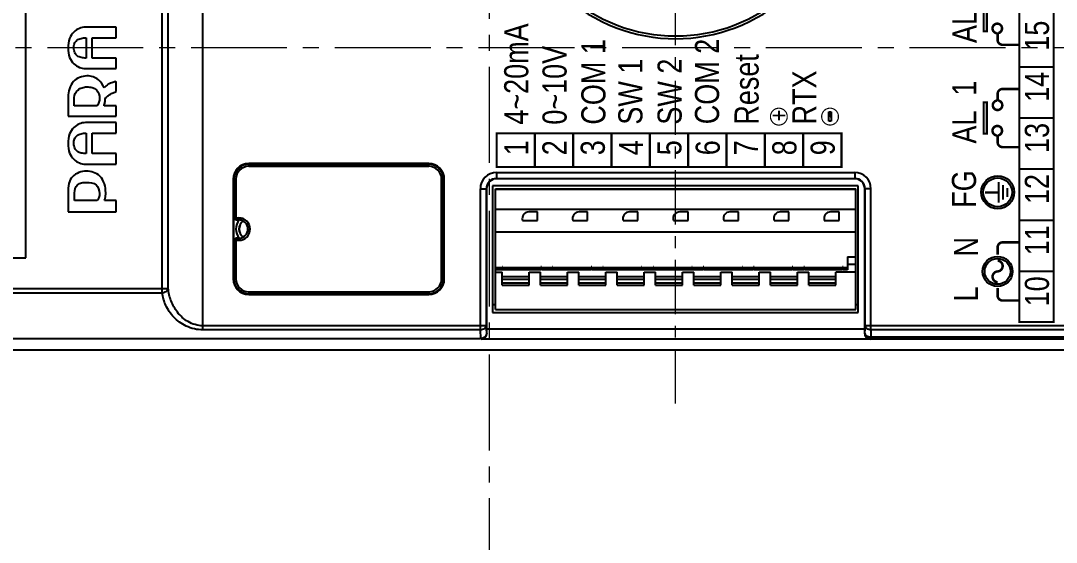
# Model space of a CAD drawing. Header units: millimetres. Extents: x 509 to 2449, y -194 to 649.
# Drawn here: x 2098.5 to 2201.5, y 96.1 to 147.9 of the extents above; entities that cross this region are included whole.
import ezdxf

# ---------------------------------------------------------------- set-up
doc = ezdxf.new("R2010")
doc.units = ezdxf.units.MM
doc.linetypes.add('CENTER', pattern=[17.8, 10.75, -2.35, 2.35, -2.35])
doc.linetypes.add('CENTER2', pattern=[28.575, 19.05, -3.175, 3.175, -3.175])
doc.layers.get('0').update_dxf_attribs({"linetype": 'CONTINUOUS'})
for name, color, linetype in [('1', 7, 'CENTER'), ('30', 7, 'CONTINUOUS'), ('CAP_DATA-AC_DXF_CONTINUOUS_LINE', 7, 'CONTINUOUS'), ('CASE_BODY_55DXF_CONTINUOUS_LINE', 7, 'CONTINUOUS'), ('COVER_TOP_55DXF_CONTINUOUS_LINE', 7, 'CONTINUOUS'), ('Dim', 1, 'CONTINUOUS'), ('PCB_FND5570_DXF_CONTINUOUS_LINE', 7, 'CONTINUOUS'), ('TERMINAL_DG2DXF_CONTINUOUS_LINE', 7, 'CONTINUOUS'), ('WINDOW_FILM-DXF_CONTINUOUS_LINE', 7, 'CONTINUOUS')]:
    doc.layers.add(name, color=color, linetype=linetype)
doc.layers.add('3', color=112, linetype='CENTER', lineweight=15)
doc.styles.get("Standard").update_dxf_attribs({"font": 'gulim.ttc', "width": 0.8})

msp = doc.modelspace()

# ---------------------------------------------------------------- hatches: boundary and pattern name
at = {"layer": 'Dim'}
h = msp.add_hatch(color=0, dxfattribs=at)
h.dxf.hatch_style = 1
h.paths.add_polyline_path([(2195.67, 132.52, 1), (2195.67, 129.24, 1), (2195.67, 132.52, 1)], is_closed=False)
h.paths.add_polyline_path([(2195.67, 132.31, 1), (2195.67, 129.44, 1), (2195.67, 132.31, 1)], is_closed=False, flags=16)
h = msp.add_hatch(color=0, dxfattribs=at)
h.dxf.hatch_style = 1
h.paths.add_polyline_path([(2195.66, 124.51, 1), (2195.66, 121.53, 1), (2195.66, 124.51, 1)], is_closed=False)
h.paths.add_polyline_path([(2195.66, 124.31, 1), (2195.66, 121.74, 1), (2195.66, 124.31, 1)], is_closed=False, flags=16)

# ---------------------------------------------------------------- linework, layer by layer
at = {"color": 0}
msp.add_line((2147.77, 136.73), (2146, 136.73), dxfattribs=at)
at = {"color": 0, "const_width": 0.2, "elevation": -22.2}
msp.add_lwpolyline([(2197.81, 117.99), (2197.81, 153.56), (2201.23, 153.56), (2201.23, 117.99)], close=True, dxfattribs=at)
at = {"color": 0}
for points, const_width, elevation in [([(2201.23, 143.34), (2197.81, 143.34)], 0.2, -22.2), ([(2201.23, 138.26), (2197.81, 138.26)], 0.2, -22.2), ([(2157.27, 133.43), (2157.27, 136.73)], 0.23, 22.2), ([(2161.08, 133.43), (2161.08, 136.73)], 0.23, 22.2), ([(2164.89, 133.43), (2164.89, 136.73)], 0.23, 22.2), ([(2168.7, 133.43), (2168.7, 136.73)], 0.23, 22.2), ([(2172.51, 133.43), (2172.51, 136.73)], 0.23, 22.2), ([(2176.32, 133.43), (2176.32, 136.73)], 0.23, 22.2), ([(2201.23, 133.18), (2197.81, 133.18)], 0.2, -22.2), ([(2201.23, 128.1), (2197.81, 128.1)], 0.2, -22.2), ([(2201.23, 123.02), (2197.81, 123.02)], 0.2, -22.2)]:
    msp.add_lwpolyline(points, dxfattribs=dict(at, const_width=const_width, elevation=elevation))
at = {"color": 0, "const_width": 0.2}
msp.add_lwpolyline([(2145.86, 133.4), (2145.86, 136.73), (2180.14, 136.73), (2180.14, 133.4)], close=True, dxfattribs=at)
at = {"color": 0, "const_width": 0.23}
for points in [[(2149.65, 133.43), (2149.65, 136.73)], [(2153.46, 133.43), (2153.46, 136.73)]]:
    msp.add_lwpolyline(points, dxfattribs=at)
at = {"layer": '1', "color": 0, "const_width": 0.11}
for points in [[(2174.74, 138.4), (2174.74, 138.41), (2174.74, 138.43), (2174.74, 138.44), (2174.74, 138.46), (2174.74, 138.47), (2174.74, 138.49), (2174.74, 138.5), (2174.74, 138.52), (2174.73, 138.53), (2174.73, 138.55), (2174.73, 138.56), (2174.73, 138.58), (2174.72, 138.59), (2174.72, 138.61), (2174.71, 138.62), (2174.71, 138.63), (2174.71, 138.65), (2174.7, 138.66), (2174.7, 138.68), (2174.69, 138.69), (2174.69, 138.71), (2174.68, 138.72), (2174.67, 138.73), (2174.67, 138.75), (2174.66, 138.76), (2174.65, 138.78), (2174.65, 138.79), (2174.64, 138.8), (2174.63, 138.82), (2174.63, 138.83), (2174.62, 138.84), (2174.61, 138.85), (2174.6, 138.87), (2174.59, 138.88), (2174.58, 138.89), (2174.58, 138.9), (2174.57, 138.92), (2174.56, 138.93), (2174.55, 138.94), (2174.54, 138.95), (2174.53, 138.96), (2174.52, 138.97), (2174.51, 138.98), (2174.5, 138.99), (2174.49, 139), (2174.47, 139.01), (2174.46, 139.02), (2174.45, 139.03), (2174.44, 139.04), (2174.43, 139.05), (2174.42, 139.06), (2174.4, 139.07), (2174.39, 139.08), (2174.38, 139.09), (2174.37, 139.1), (2174.35, 139.11), (2174.34, 139.11), (2174.33, 139.12), (2174.32, 139.13), (2174.3, 139.14), (2174.29, 139.14), (2174.28, 139.15), (2174.26, 139.16), (2174.25, 139.16), (2174.23, 139.17), (2174.22, 139.17), (2174.21, 139.18), (2174.19, 139.18), (2174.18, 139.19), (2174.16, 139.19), (2174.15, 139.2), (2174.13, 139.2), (2174.12, 139.21), (2174.11, 139.21), (2174.09, 139.21), (2174.08, 139.22), (2174.06, 139.22), (2174.05, 139.22), (2174.03, 139.22), (2174.02, 139.23), (2174, 139.23), (2173.99, 139.23), (2173.97, 139.23), (2173.96, 139.23), (2173.94, 139.23), (2173.93, 139.23), (2173.91, 139.23), (2173.9, 139.23), (2173.88, 139.23), (2173.87, 139.23), (2173.85, 139.23), (2173.84, 139.23), (2173.82, 139.23), (2173.81, 139.23), (2173.79, 139.22), (2173.78, 139.22), (2173.76, 139.22), (2173.75, 139.22), (2173.73, 139.21), (2173.72, 139.21), (2173.7, 139.21), (2173.69, 139.2), (2173.67, 139.2), (2173.66, 139.19), (2173.64, 139.19), (2173.63, 139.18), (2173.62, 139.18), (2173.6, 139.17), (2173.59, 139.17), (2173.57, 139.16), (2173.56, 139.16), (2173.55, 139.15), (2173.53, 139.14), (2173.52, 139.14), (2173.51, 139.13), (2173.49, 139.12), (2173.48, 139.11), (2173.47, 139.11), (2173.46, 139.1), (2173.44, 139.09), (2173.43, 139.08), (2173.42, 139.07), (2173.41, 139.06), (2173.39, 139.05), (2173.38, 139.04), (2173.37, 139.03), (2173.36, 139.02), (2173.35, 139.01), (2173.34, 139), (2173.33, 138.99), (2173.32, 138.98), (2173.31, 138.97), (2173.29, 138.96), (2173.28, 138.95), (2173.28, 138.94), (2173.27, 138.93), (2173.26, 138.91), (2173.25, 138.9), (2173.24, 138.89), (2173.23, 138.88), (2173.22, 138.87), (2173.21, 138.85), (2173.2, 138.84), (2173.2, 138.83), (2173.19, 138.81), (2173.18, 138.8), (2173.17, 138.79), (2173.17, 138.77), (2173.16, 138.76), (2173.15, 138.75), (2173.15, 138.73), (2173.14, 138.72), (2173.14, 138.71), (2173.13, 138.69), (2173.13, 138.68), (2173.12, 138.66), (2173.12, 138.65), (2173.11, 138.63), (2173.11, 138.62), (2173.1, 138.61), (2173.1, 138.59), (2173.1, 138.58), (2173.09, 138.56), (2173.09, 138.55), (2173.09, 138.53), (2173.09, 138.52), (2173.08, 138.5), (2173.08, 138.49), (2173.08, 138.47), (2173.08, 138.46), (2173.08, 138.44), (2173.08, 138.43), (2173.08, 138.41), (2173.08, 138.4)], [(2178.17, 138.4), (2178.17, 138.41), (2178.17, 138.43), (2178.17, 138.44), (2178.17, 138.46), (2178.17, 138.47), (2178.17, 138.49), (2178.17, 138.5), (2178.18, 138.52), (2178.18, 138.53), (2178.18, 138.55), (2178.18, 138.56), (2178.19, 138.58), (2178.19, 138.59), (2178.19, 138.61), (2178.2, 138.62), (2178.2, 138.64), (2178.21, 138.65), (2178.21, 138.67), (2178.22, 138.68), (2178.22, 138.69), (2178.23, 138.71), (2178.23, 138.72), (2178.24, 138.74), (2178.24, 138.75), (2178.25, 138.76), (2178.26, 138.78), (2178.26, 138.79), (2178.27, 138.8), (2178.28, 138.82), (2178.29, 138.83), (2178.29, 138.84), (2178.3, 138.86), (2178.31, 138.87), (2178.32, 138.88), (2178.33, 138.89), (2178.34, 138.91), (2178.35, 138.92), (2178.36, 138.93), (2178.37, 138.94), (2178.38, 138.95), (2178.39, 138.96), (2178.4, 138.97), (2178.41, 138.99), (2178.42, 139), (2178.43, 139.01), (2178.44, 139.02), (2178.45, 139.03), (2178.46, 139.04), (2178.47, 139.05), (2178.48, 139.06), (2178.5, 139.06), (2178.51, 139.07), (2178.52, 139.08), (2178.53, 139.09), (2178.55, 139.1), (2178.56, 139.11), (2178.57, 139.12), (2178.58, 139.12), (2178.6, 139.13), (2178.61, 139.14), (2178.62, 139.15), (2178.64, 139.15), (2178.65, 139.16), (2178.66, 139.16), (2178.68, 139.17), (2178.69, 139.18), (2178.71, 139.18), (2178.72, 139.19), (2178.73, 139.19), (2178.75, 139.2), (2178.76, 139.2), (2178.78, 139.21), (2178.79, 139.21), (2178.81, 139.21), (2178.82, 139.22), (2178.84, 139.22), (2178.85, 139.22), (2178.87, 139.22), (2178.88, 139.23), (2178.9, 139.23), (2178.91, 139.23), (2178.93, 139.23), (2178.94, 139.23), (2178.96, 139.23), (2178.97, 139.24), (2178.99, 139.24), (2179, 139.24), (2179.02, 139.24), (2179.03, 139.24), (2179.05, 139.23), (2179.06, 139.23), (2179.08, 139.23), (2179.09, 139.23), (2179.11, 139.23), (2179.12, 139.23), (2179.14, 139.22), (2179.15, 139.22), (2179.17, 139.22), (2179.18, 139.22), (2179.2, 139.21), (2179.21, 139.21), (2179.22, 139.2), (2179.24, 139.2), (2179.25, 139.2), (2179.27, 139.19), (2179.28, 139.19), (2179.3, 139.18), (2179.31, 139.18), (2179.32, 139.17), (2179.34, 139.16), (2179.35, 139.16), (2179.37, 139.15), (2179.38, 139.14), (2179.39, 139.14), (2179.41, 139.13), (2179.42, 139.12), (2179.43, 139.12), (2179.44, 139.11), (2179.46, 139.1), (2179.47, 139.09), (2179.48, 139.08), (2179.49, 139.07), (2179.51, 139.06), (2179.52, 139.06), (2179.53, 139.05), (2179.54, 139.04), (2179.55, 139.03), (2179.56, 139.02), (2179.58, 139.01), (2179.59, 139), (2179.6, 138.98), (2179.61, 138.97), (2179.62, 138.96), (2179.63, 138.95), (2179.64, 138.94), (2179.65, 138.93), (2179.66, 138.92), (2179.67, 138.9), (2179.67, 138.89), (2179.68, 138.88), (2179.69, 138.87), (2179.7, 138.86), (2179.71, 138.84), (2179.72, 138.83), (2179.72, 138.82), (2179.73, 138.8), (2179.74, 138.79), (2179.74, 138.78), (2179.75, 138.76), (2179.76, 138.75), (2179.76, 138.74), (2179.77, 138.72), (2179.78, 138.71), (2179.78, 138.69), (2179.79, 138.68), (2179.79, 138.67), (2179.8, 138.65), (2179.8, 138.64), (2179.8, 138.62), (2179.81, 138.61), (2179.81, 138.59), (2179.82, 138.58), (2179.82, 138.56), (2179.82, 138.55), (2179.82, 138.53), (2179.83, 138.52), (2179.83, 138.5), (2179.83, 138.49), (2179.83, 138.47), (2179.83, 138.46), (2179.83, 138.44), (2179.83, 138.43), (2179.83, 138.41), (2179.83, 138.4)], [(2174.74, 138.4), (2174.74, 138.38), (2174.74, 138.37), (2174.74, 138.35), (2174.74, 138.34), (2174.74, 138.32), (2174.74, 138.31), (2174.74, 138.29), (2174.74, 138.28), (2174.73, 138.26), (2174.73, 138.25), (2174.73, 138.23), (2174.73, 138.22), (2174.72, 138.2), (2174.72, 138.19), (2174.71, 138.18), (2174.71, 138.16), (2174.71, 138.15), (2174.7, 138.13), (2174.7, 138.12), (2174.69, 138.1), (2174.69, 138.09), (2174.68, 138.08), (2174.67, 138.06), (2174.67, 138.05), (2174.66, 138.03), (2174.65, 138.02), (2174.65, 138.01), (2174.64, 137.99), (2174.63, 137.98), (2174.63, 137.97), (2174.62, 137.95), (2174.61, 137.94), (2174.6, 137.93), (2174.59, 137.92), (2174.58, 137.9), (2174.58, 137.89), (2174.57, 137.88), (2174.56, 137.87), (2174.55, 137.86), (2174.54, 137.85), (2174.53, 137.83), (2174.52, 137.82), (2174.51, 137.81), (2174.5, 137.8), (2174.49, 137.79), (2174.47, 137.78), (2174.46, 137.77), (2174.45, 137.76), (2174.44, 137.75), (2174.43, 137.74), (2174.42, 137.73), (2174.4, 137.72), (2174.39, 137.71), (2174.38, 137.71), (2174.37, 137.7), (2174.35, 137.69), (2174.34, 137.68), (2174.33, 137.67), (2174.32, 137.67), (2174.3, 137.66), (2174.29, 137.65), (2174.28, 137.65), (2174.26, 137.64), (2174.25, 137.63), (2174.23, 137.63), (2174.22, 137.62), (2174.21, 137.62), (2174.19, 137.61), (2174.18, 137.61), (2174.16, 137.6), (2174.15, 137.6), (2174.13, 137.59), (2174.12, 137.59), (2174.11, 137.58), (2174.09, 137.58), (2174.08, 137.58), (2174.06, 137.58), (2174.05, 137.57), (2174.03, 137.57), (2174.02, 137.57), (2174, 137.57), (2173.99, 137.57), (2173.97, 137.56), (2173.96, 137.56), (2173.94, 137.56), (2173.93, 137.56), (2173.91, 137.56), (2173.9, 137.56), (2173.88, 137.56), (2173.87, 137.56), (2173.85, 137.56), (2173.84, 137.57), (2173.82, 137.57), (2173.81, 137.57), (2173.79, 137.57), (2173.78, 137.57), (2173.76, 137.58), (2173.75, 137.58), (2173.73, 137.58), (2173.72, 137.59), (2173.7, 137.59), (2173.69, 137.59), (2173.67, 137.6), (2173.66, 137.6), (2173.64, 137.61), (2173.63, 137.61), (2173.62, 137.62), (2173.6, 137.62), (2173.59, 137.63), (2173.57, 137.63), (2173.56, 137.64), (2173.55, 137.65), (2173.53, 137.65), (2173.52, 137.66), (2173.51, 137.67), (2173.49, 137.67), (2173.48, 137.68), (2173.47, 137.69), (2173.46, 137.7), (2173.44, 137.71), (2173.43, 137.72), (2173.42, 137.72), (2173.41, 137.73), (2173.39, 137.74), (2173.38, 137.75), (2173.37, 137.76), (2173.36, 137.77), (2173.35, 137.78), (2173.34, 137.79), (2173.33, 137.8), (2173.32, 137.81), (2173.31, 137.82), (2173.29, 137.83), (2173.28, 137.85), (2173.28, 137.86), (2173.27, 137.87), (2173.26, 137.88), (2173.25, 137.89), (2173.24, 137.91), (2173.23, 137.92), (2173.22, 137.93), (2173.21, 137.94), (2173.2, 137.96), (2173.2, 137.97), (2173.19, 137.98), (2173.18, 137.99), (2173.17, 138.01), (2173.17, 138.02), (2173.16, 138.03), (2173.15, 138.05), (2173.15, 138.06), (2173.14, 138.08), (2173.14, 138.09), (2173.13, 138.1), (2173.13, 138.12), (2173.12, 138.13), (2173.12, 138.15), (2173.11, 138.16), (2173.11, 138.18), (2173.1, 138.19), (2173.1, 138.21), (2173.1, 138.22), (2173.09, 138.23), (2173.09, 138.25), (2173.09, 138.26), (2173.09, 138.28), (2173.08, 138.29), (2173.08, 138.31), (2173.08, 138.32), (2173.08, 138.34), (2173.08, 138.35), (2173.08, 138.37), (2173.08, 138.38), (2173.08, 138.4)], [(2178.17, 138.4), (2178.17, 138.39), (2178.17, 138.37), (2178.17, 138.36), (2178.17, 138.34), (2178.17, 138.33), (2178.17, 138.31), (2178.17, 138.3), (2178.18, 138.28), (2178.18, 138.27), (2178.18, 138.25), (2178.18, 138.24), (2178.19, 138.22), (2178.19, 138.21), (2178.19, 138.19), (2178.2, 138.18), (2178.2, 138.16), (2178.21, 138.15), (2178.21, 138.13), (2178.22, 138.12), (2178.22, 138.11), (2178.23, 138.09), (2178.23, 138.08), (2178.24, 138.06), (2178.24, 138.05), (2178.25, 138.04), (2178.26, 138.02), (2178.26, 138.01), (2178.27, 138), (2178.28, 137.98), (2178.29, 137.97), (2178.29, 137.96), (2178.3, 137.94), (2178.31, 137.93), (2178.32, 137.92), (2178.33, 137.91), (2178.34, 137.89), (2178.35, 137.88), (2178.36, 137.87), (2178.37, 137.86), (2178.38, 137.85), (2178.39, 137.84), (2178.4, 137.83), (2178.41, 137.81), (2178.42, 137.8), (2178.43, 137.79), (2178.44, 137.78), (2178.45, 137.77), (2178.46, 137.76), (2178.47, 137.75), (2178.48, 137.74), (2178.5, 137.73), (2178.51, 137.73), (2178.52, 137.72), (2178.53, 137.71), (2178.55, 137.7), (2178.56, 137.69), (2178.57, 137.68), (2178.58, 137.68), (2178.6, 137.67), (2178.61, 137.66), (2178.62, 137.65), (2178.64, 137.65), (2178.65, 137.64), (2178.66, 137.64), (2178.68, 137.63), (2178.69, 137.62), (2178.71, 137.62), (2178.72, 137.61), (2178.73, 137.61), (2178.75, 137.6), (2178.76, 137.6), (2178.78, 137.59), (2178.79, 137.59), (2178.81, 137.59), (2178.82, 137.58), (2178.84, 137.58), (2178.85, 137.58), (2178.87, 137.58), (2178.88, 137.57), (2178.9, 137.57), (2178.91, 137.57), (2178.93, 137.57), (2178.94, 137.57), (2178.96, 137.57), (2178.97, 137.56), (2178.99, 137.56), (2179, 137.56), (2179.02, 137.56), (2179.03, 137.56), (2179.05, 137.57), (2179.06, 137.57), (2179.08, 137.57), (2179.09, 137.57), (2179.11, 137.57), (2179.12, 137.57), (2179.14, 137.58), (2179.15, 137.58), (2179.17, 137.58), (2179.18, 137.58), (2179.2, 137.59), (2179.21, 137.59), (2179.22, 137.59), (2179.24, 137.6), (2179.25, 137.6), (2179.27, 137.61), (2179.28, 137.61), (2179.3, 137.62), (2179.31, 137.62), (2179.32, 137.63), (2179.34, 137.64), (2179.35, 137.64), (2179.37, 137.65), (2179.38, 137.65), (2179.39, 137.66), (2179.41, 137.67), (2179.42, 137.68), (2179.43, 137.68), (2179.44, 137.69), (2179.46, 137.7), (2179.47, 137.71), (2179.48, 137.72), (2179.49, 137.73), (2179.51, 137.74), (2179.52, 137.74), (2179.53, 137.75), (2179.54, 137.76), (2179.55, 137.77), (2179.56, 137.78), (2179.58, 137.79), (2179.59, 137.8), (2179.6, 137.82), (2179.61, 137.83), (2179.62, 137.84), (2179.63, 137.85), (2179.64, 137.86), (2179.65, 137.87), (2179.66, 137.88), (2179.67, 137.9), (2179.67, 137.91), (2179.68, 137.92), (2179.69, 137.93), (2179.7, 137.94), (2179.71, 137.96), (2179.72, 137.97), (2179.72, 137.98), (2179.73, 138), (2179.74, 138.01), (2179.74, 138.02), (2179.75, 138.04), (2179.76, 138.05), (2179.76, 138.06), (2179.77, 138.08), (2179.78, 138.09), (2179.78, 138.11), (2179.79, 138.12), (2179.79, 138.13), (2179.8, 138.15), (2179.8, 138.16), (2179.8, 138.18), (2179.81, 138.19), (2179.81, 138.21), (2179.82, 138.22), (2179.82, 138.24), (2179.82, 138.25), (2179.82, 138.27), (2179.83, 138.28), (2179.83, 138.3), (2179.83, 138.31), (2179.83, 138.33), (2179.83, 138.34), (2179.83, 138.36), (2179.83, 138.37), (2179.83, 138.39), (2179.83, 138.4)]]:
    msp.add_lwpolyline(points, dxfattribs=at)
at = {"layer": '1', "color": 0, "const_width": 0.211, "flags": 128}
msp.add_lwpolyline([(2178.99, 137.94), (2178.99, 138.87)], close=True, dxfattribs=at)
at = {"layer": '1', "color": 0}
msp.add_lwpolyline([(2178.89, 137.94), (2178.89, 138.87), (2179.1, 138.87), (2179.1, 137.94)], close=True, dxfattribs=at)
at = {"layer": '3', "linetype": 'CENTER', "ltscale": 0.5}
msp.add_line((2163.65, 109.89), (2163.65, 187.08), dxfattribs=at)
at = {"layer": '3', "linetype": 'CENTER2', "ltscale": 0.5}
for p, q in [((2145.15, -109.07), (2145.15, 183.69)), ((2267.88, 145.23), (1997.11, 145.23))]:
    msp.add_line(p, q, dxfattribs=at)
at = {"layer": '30', "color": 7, "const_width": 0.2, "elevation": -44.4}
for points in [[(2194.59, 146.86), (2194.29, 146.86), (2194.29, 149.99), (2194.59, 149.99)], [(2194.59, 136.7), (2194.29, 136.7), (2194.29, 139.83), (2194.59, 139.83)]]:
    msp.add_lwpolyline(points, close=True, dxfattribs=at)
at = {"layer": '30', "color": 7, "const_width": 0.25, "elevation": -22.2}
for points in [[(2195.74, 146.7, 11.010559), (2195.57, 146.69)], [(2197.81, 145.53), (2196.16, 145.53, -0.414214), (2195.66, 146.03), (2195.66, 146.76)], [(2197.81, 141.15), (2196.16, 141.15, 0.414214), (2195.66, 140.65), (2195.66, 139.93)], [(2195.74, 139.99, -11.010559), (2195.57, 139.99)], [(2195.74, 136.54, 11.010559), (2195.57, 136.53)], [(2197.81, 135.37), (2196.16, 135.37, -0.414214), (2195.66, 135.87), (2195.66, 136.6)], [(2197.81, 125.91), (2196.16, 125.91, 0.414214), (2195.66, 125.41), (2195.66, 124.69)], [(2195.66, 121.95, -0.937476), (2195.66, 123.02, 0.937476), (2195.66, 124.09)], [(2197.81, 120.13), (2196.16, 120.13, -0.414214), (2195.66, 120.63), (2195.66, 121.36)]]:
    msp.add_lwpolyline(points, format="xyb", dxfattribs=at)
at = {"layer": '30', "const_width": 0.2, "elevation": -22.2}
for points in [[(2195.77, 131.91), (2195.77, 129.84)], [(2196.2, 131.6), (2196.2, 130.16)], [(2196.62, 131.32), (2196.62, 130.42)]]:
    msp.add_lwpolyline(points, dxfattribs=at)
at = {"layer": '30', "const_width": 0.2, "elevation": -22.2, "flags": 128}
msp.add_lwpolyline([(2194.41, 130.86), (2195.77, 130.86)], dxfattribs=at)
at = {"layer": '30'}
for centre, radius in [((2195.67, 130.88), 1.64), ((2195.67, 130.88), 1.43), ((2195.66, 123.02, -22.2), 1.49), ((2195.66, 123.02, -22.2), 1.28)]:
    msp.add_circle(centre, radius, dxfattribs=at)
at = {"layer": 'CAP_DATA-AC_DXF_CONTINUOUS_LINE', "color": 7, "linetype": 'Continuous'}
for p, q in [((2121.2, 133.45), (2121.2, 133.68)), ((2139.1, 133.68), (2121.2, 133.68)), ((2139.1, 133.65), (2121.2, 133.65)), ((2139.1, 133.45), (2121.2, 133.45)), ((2139.1, 133.45), (2139.1, 133.68)), ((2119.7, 132.18), (2119.7, 129.43)), ((2119.92, 132.18), (2119.7, 132.18)), ((2119.72, 132.18), (2119.72, 128.43)), ((2119.92, 132.18), (2119.92, 128.43)), ((2140.38, 132.18), (2140.6, 132.18)), ((2140.38, 122.28), (2140.38, 132.18)), ((2140.58, 122.28), (2140.58, 132.18)), ((2140.6, 122.28), (2140.6, 132.18)), ((2119.7, 129.43), (2119.71, 128.73)), ((2119.71, 128.73), (2119.71, 128.43)), ((2119.71, 128.43), (2119.92, 128.43)), ((2120, 128.14), (2120, 128.35)), ((2120, 128.35), (2120.21, 128.35)), ((2120, 128.15), (2120.21, 128.15)), ((2120, 128.14), (2120.21, 128.14)), ((2120.21, 128.14), (2120.21, 128.35)), ((2119.7, 125.03), (2119.71, 125.73)), ((2119.71, 126.03), (2119.71, 125.73)), ((2119.92, 126.03), (2119.71, 126.03)), ((2119.72, 126.03), (2119.72, 122.28)), ((2119.92, 126.03), (2119.92, 122.28)), ((2120, 126.1), (2120, 126.31)), ((2120.21, 126.31), (2120, 126.31)), ((2120.21, 126.3), (2120, 126.3)), ((2120.21, 126.1), (2120, 126.1)), ((2120.21, 126.1), (2120.21, 126.31)), ((2119.7, 125.03), (2119.7, 122.28)), ((2119.92, 122.28), (2119.7, 122.28)), ((2140.38, 122.28), (2140.6, 122.28)), ((2121.2, 121), (2121.2, 120.78)), ((2121.2, 121), (2139.1, 121)), ((2121.2, 120.8), (2139.1, 120.8)), ((2121.2, 120.78), (2139.1, 120.78)), ((2139.1, 121), (2139.1, 120.78))]:
    msp.add_line(p, q, dxfattribs=at)
for centre, radius, start, end in [((2121.2, 132.18), 1.5, 90, 180), ((2121.2, 132.18), 1.48, 90, 180), ((2121.2, 132.18), 1.28, 90, 180), ((2139.1, 132.18), 1.5, 0, 90), ((2139.1, 132.18), 1.48, 0, 90), ((2139.1, 132.18), 1.28, 0, 90), ((2120, 128.43), 0.288, 180, 270), ((2120, 128.43), 0.278, 180, 270), ((2120, 128.43), 0.0782, 180, 270), ((2120.21, 127.23), 1.12, 270, 90), ((2120.21, 127.23), 0.922, 270, 90), ((2120.21, 127.23), 0.912, 270, 90), ((2120, 126.03), 0.288, 90, 180), ((2120, 126.03), 0.278, 90, 180), ((2120, 126.03), 0.0782, 90, 180), ((2121.2, 122.28), 1.5, 180, 270), ((2121.2, 122.28), 1.48, 180, 270), ((2121.2, 122.28), 1.28, 180, 270), ((2139.1, 122.28), 1.5, 270, 0), ((2139.1, 122.28), 1.48, 270, 0), ((2139.1, 122.28), 1.28, 270, 0)]:
    msp.add_arc(centre, radius, start, end, dxfattribs=at)
at = {"layer": 'CASE_BODY_55DXF_CONTINUOUS_LINE', "color": 7, "linetype": 'Continuous'}
msp.add_line((2058.15, 115.23), (2232.15, 115.23), dxfattribs=at)
at = {"layer": 'COVER_TOP_55DXF_CONTINUOUS_LINE', "color": 7, "linetype": 'Continuous'}
for p, q in [((2116.65, 117.21), (2116.65, 173.24)), ((2112.59, 120.9), (2112.59, 169.55)), ((2113.19, 121.31), (2113.19, 169.14)), ((2108.01, 147.28), (2104.96, 147.28)), ((2108.01, 146.24), (2108.01, 147.28)), ((2105.05, 146.24), (2105.05, 144.21)), ((2105.65, 144.21), (2105.65, 146.24)), ((2105.65, 146.24), (2108.01, 146.24)), ((2108.01, 144.21), (2105.65, 144.21)), ((2108.01, 143.17), (2108.01, 144.21)), ((2104.96, 143.17), (2108.01, 143.17)), ((2108.01, 140.88), (2108.01, 141.88)), ((2103.24, 140.34), (2103.24, 138.43)), ((2103.85, 139.48), (2103.85, 140.31)), ((2106.12, 139.48), (2103.85, 139.48)), ((2108.01, 139.48), (2106.82, 139.48)), ((2108.01, 138.43), (2108.01, 139.48)), ((2103.24, 138.43), (2108.01, 138.43)), ((2108.01, 137.8), (2104.96, 137.8)), ((2108.01, 136.76), (2108.01, 137.8)), ((2105.03, 136.76), (2105.03, 134.72)), ((2105.65, 134.72), (2105.65, 136.76)), ((2105.65, 136.76), (2108.01, 136.76)), ((2108.01, 134.72), (2105.65, 134.72)), ((2108.01, 133.68), (2108.01, 134.72)), ((2104.96, 133.68), (2108.01, 133.68)), ((2139.1, 133.73), (2121.2, 133.73)), ((2139.1, 133.7), (2121.2, 133.7)), ((2145.85, 132.85), (2181.45, 132.85)), ((2145.85, 132.85), (2145.85, 132.23)), ((2181.45, 132.85), (2181.45, 132.23)), ((2119.65, 132.18), (2119.65, 122.28)), ((2119.68, 132.18), (2119.68, 122.28)), ((2140.62, 122.28), (2140.62, 132.18)), ((2140.65, 122.28), (2140.65, 132.18)), ((2145.85, 132.25), (2181.45, 132.25)), ((2181.45, 132.23), (2145.85, 132.23)), ((2103.24, 130.86), (2103.24, 128.94)), ((2103.88, 130.06), (2103.88, 130.82)), ((2144.23, 131.23), (2144.85, 131.23)), ((2144.23, 117.21), (2144.23, 131.23)), ((2144.83, 117.62), (2144.83, 131.23)), ((2144.85, 131.23), (2144.85, 117.29)), ((2181.79, 131.53), (2145.45, 131.53)), ((2145.45, 131.53), (2145.45, 118.93)), ((2181.79, 118.93), (2181.79, 131.53)), ((2183.07, 131.23), (2182.45, 131.23)), ((2182.45, 117.29), (2182.45, 131.23)), ((2182.47, 131.23), (2182.47, 117.62)), ((2183.07, 117.21), (2183.07, 131.23)), ((2106.14, 130.06), (2103.88, 130.06)), ((2108.01, 130.06), (2106.85, 130.06)), ((2108.01, 128.94), (2108.01, 130.06)), ((2103.24, 128.94), (2108.01, 128.94)), ((2060.45, 121.31), (2113.19, 121.31)), ((2060.45, 120.9), (2112.59, 120.9)), ((2121.2, 120.73), (2121.2, 120.75)), ((2121.2, 120.75), (2139.1, 120.75)), ((2121.2, 120.73), (2139.1, 120.73)), ((2139.1, 120.73), (2139.1, 120.75)), ((2145.45, 118.93), (2181.79, 118.93)), ((2144.83, 117.62), (2116.65, 117.62)), ((2144.86, 116.92), (2144.83, 117.62)), ((2182.47, 117.62), (2182.44, 116.92)), ((2211.8, 117.62), (2182.47, 117.62)), ((2144.23, 117.21), (2116.65, 117.21)), ((2144.27, 116.34), (2144.23, 117.21)), ((2182.45, 117.29), (2144.85, 117.29)), ((2144.87, 116.92), (2144.85, 117.29)), ((2144.87, 116.92), (2144.86, 116.92)), ((2182.45, 117.29), (2182.43, 116.92)), ((2182.44, 116.92), (2182.43, 116.92)), ((2183.07, 117.21), (2183.04, 116.51)), ((2183.04, 116.51), (2211.66, 116.51)), ((2183.04, 116.51), (2183.04, 116.33)), ((2211.8, 117.21), (2183.07, 117.21)), ((2060.26, 116.34), (2144.25, 116.34)), ((2144.3, 116.29), (2144.25, 116.34)), ((2183, 116.29), (2144.3, 116.29)), ((2183.04, 116.33), (2183, 116.29)), ((2183.04, 116.33), (2211.66, 116.33)), ((2059.15, 115.23), (2231.15, 115.23))]:
    msp.add_line(p, q, dxfattribs=at)
for centre, radius, start, end in [((2163.65, 162.73), 16.59, 142.4785, 37.5215), ((2163.65, 162.73), 16.32, 142.4785, 37.5215), ((2121.2, 132.18), 1.55, 90, 180), ((2121.2, 132.18), 1.52, 90, 180), ((2139.1, 132.18), 1.55, 0, 90), ((2139.1, 132.18), 1.52, 0, 90), ((2145.85, 131.23), 1.62, 90, 180), ((2181.45, 131.23), 1.62, 0, 90), ((2145.85, 131.23), 1.02, 90, 180), ((2145.85, 131.23), 1, 90, 180), ((2181.45, 131.23), 1.02, 0, 90), ((2181.45, 131.23), 1, 0, 90), ((2121.25, 127.23), 1.32, 136.3924, 223.5949), ((2121.25, 127.23), 1.02, 126.5341, 233.4659), ((2121.25, 127.23), 1, 126.8699, 233.1301), ((2121.2, 122.28), 1.55, 180, 270), ((2121.2, 122.28), 1.52, 180, 270), ((2139.1, 122.28), 1.55, 270, 0), ((2139.1, 122.28), 1.52, 270, 0)]:
    msp.add_arc(centre, radius, start, end, dxfattribs=at)
for centre, major_axis, start_param, end_param in [((2144.27, 116.92), (-0.26, 0.584), -3.533607, -1.96555), ((2183.03, 116.92), (0.26, 0.584), -4.317636, -2.749578)]:
    msp.add_ellipse(centre, major_axis=major_axis, ratio=0.928627, start_param=start_param, end_param=end_param, dxfattribs=at)
for points, knots in [([(2104.96, 147.28), (2104.76, 147.28), (2104.33, 147.2), (2103.76, 146.81), (2103.29, 146.13), (2103.24, 145.53), (2103.24, 145.21)], [0, 0, 0, 0, 0.203752, 0.42072, 0.676809, 1, 1, 1, 1]), ([(2105.05, 144.21), (2105.04, 144.21), (2104.87, 144.21), (2104.56, 144.25), (2104.12, 144.39), (2103.87, 144.77), (2103.78, 145.21), (2103.85, 145.64), (2104.09, 146.04), (2104.54, 146.19), (2104.87, 146.24), (2105.04, 146.24), (2105.05, 146.24)], [0, 0, 0, 0, 0.005412, 0.137632, 0.263122, 0.367241, 0.496164, 0.621107, 0.725471, 0.856375, 0.994744, 1, 1, 1, 1]), ([(2103.24, 145.21), (2103.24, 144.89), (2103.29, 144.3), (2103.76, 143.64), (2104.33, 143.26), (2104.76, 143.17), (2104.96, 143.17)], [0, 0, 0, 0, 0.321075, 0.575157, 0.794226, 1, 1, 1, 1]), ([(2106.83, 141.25), (2106.7, 141.55), (2106.41, 142.03), (2105.73, 142.39), (2104.84, 142.51), (2103.54, 142.02), (2103.24, 140.89), (2103.24, 140.34)], [0, 0, 0, 0, 0.185947, 0.301159, 0.420412, 0.690591, 1, 1, 1, 1]), ([(2103.85, 140.31), (2103.85, 140.58), (2104.11, 141.01), (2104.62, 141.3), (2105.12, 141.38), (2105.61, 141.31), (2105.96, 141.18), (2106.07, 141.06)], [0, 0, 0, 0, 0.29679, 0.462673, 0.630097, 0.821919, 1, 1, 1, 1]), ([(2108.01, 141.88), (2107.9, 141.86), (2107.64, 141.78), (2107.2, 141.64), (2106.95, 141.38), (2106.83, 141.25)], [0, 0, 0, 0, 0.234098, 0.607658, 1, 1, 1, 1]), ([(2106.07, 141.06), (2106.27, 140.84), (2106.42, 140.38), (2106.32, 139.83), (2106.22, 139.58), (2106.12, 139.48)], [0, 0, 0, 0, 0.537186, 0.751987, 1, 1, 1, 1]), ([(2106.95, 140.22), (2107.02, 140.31), (2107.19, 140.46), (2107.48, 140.65), (2107.75, 140.78), (2107.94, 140.85), (2108.01, 140.88)], [0, 0, 0, 0, 0.269847, 0.530763, 0.8247, 1, 1, 1, 1]), ([(2104.96, 137.8), (2104.76, 137.8), (2104.33, 137.71), (2103.76, 137.32), (2103.29, 136.65), (2103.24, 136.05), (2103.24, 135.72)], [0, 0, 0, 0, 0.203752, 0.42072, 0.676809, 1, 1, 1, 1]), ([(2105.03, 134.72), (2104.87, 134.72), (2104.56, 134.76), (2104.12, 134.9), (2103.87, 135.28), (2103.78, 135.72), (2103.85, 136.15), (2104.09, 136.55), (2104.54, 136.71), (2104.86, 136.76), (2105.03, 136.76)], [0, 0, 0, 0, 0.133645, 0.260489, 0.36573, 0.496043, 0.622334, 0.727823, 0.860139, 1, 1, 1, 1]), ([(2103.24, 135.72), (2103.24, 135.41), (2103.29, 134.81), (2103.76, 134.15), (2104.33, 133.77), (2104.76, 133.68), (2104.96, 133.68)], [0, 0, 0, 0, 0.321075, 0.575157, 0.794226, 1, 1, 1, 1]), ([(2106.85, 130.06), (2106.88, 130.13), (2106.97, 130.38), (2107, 130.95), (2106.92, 131.73), (2106.49, 132.51), (2105.79, 132.89), (2105.05, 133.03), (2104.3, 132.89), (2103.62, 132.47), (2103.38, 131.99), (2103.31, 131.74)], [0, 0, 0, 0, 0.03843, 0.122794, 0.266939, 0.406237, 0.523516, 0.634092, 0.75797, 0.878502, 1, 1, 1, 1]), ([(2103.88, 130.82), (2103.88, 131.11), (2104.02, 131.61), (2104.6, 131.84), (2105.23, 131.89), (2105.78, 131.84), (2106.02, 131.62)], [0, 0, 0, 0, 0.309718, 0.471211, 0.644696, 1, 1, 1, 1]), ([(2106.36, 130.77), (2106.36, 130.64), (2106.34, 130.38), (2106.22, 130.14), (2106.14, 130.06)], [0, 0, 0, 0, 0.535119, 1, 1, 1, 1]), ([(2112.59, 120.9), (2112.73, 120.91), (2112.99, 120.98), (2113.17, 121.2), (2113.19, 121.31)], [0, 0, 0, 0, 0.554039, 1, 1, 1, 1]), ([(2116.65, 117.21), (2116.08, 117.21), (2114.98, 117.46), (2113.71, 118.4), (2112.91, 119.59), (2112.65, 120.47), (2112.59, 120.9)], [0, 0, 0, 0, 0.288064, 0.546685, 0.780087, 1, 1, 1, 1]), ([(2116.65, 117.62), (2116.39, 117.62), (2115.87, 117.7), (2114.95, 118.09), (2114.08, 118.89), (2113.44, 120.06), (2113.24, 120.9), (2113.19, 121.31)], [0, 0, 0, 0, 0.143713, 0.281755, 0.535993, 0.77228, 1, 1, 1, 1]), ([(2144.83, 117.62), (2144.82, 117.57), (2144.78, 117.45), (2144.64, 117.32), (2144.45, 117.24), (2144.3, 117.21), (2144.23, 117.21)], [0, 0, 0, 0, 0.206818, 0.443131, 0.712008, 1, 1, 1, 1]), ([(2183.07, 117.21), (2183, 117.21), (2182.85, 117.24), (2182.66, 117.32), (2182.52, 117.45), (2182.48, 117.57), (2182.47, 117.62)], [0, 0, 0, 0, 0.287997, 0.556875, 0.793184, 1, 1, 1, 1]), ([(2144.86, 116.92), (2144.86, 116.78), (2144.73, 116.48), (2144.42, 116.34), (2144.27, 116.34)], [0, 0, 0, 0, 0.485155, 1, 1, 1, 1]), ([(2182.44, 116.92), (2182.44, 116.87), (2182.48, 116.75), (2182.62, 116.62), (2182.81, 116.54), (2182.96, 116.51), (2183.04, 116.51)], [0, 0, 0, 0, 0.206818, 0.443131, 0.712008, 1, 1, 1, 1]), ([(2182.44, 116.92), (2182.44, 116.77), (2182.57, 116.45), (2182.88, 116.33), (2183.04, 116.33)], [0, 0, 0, 0, 0.500006, 1, 1, 1, 1])]:
    msp.add_open_spline(points, degree=3, knots=knots, dxfattribs=at)
for points in [[(2106.9, 139.81), (2106.92, 139.95), (2106.94, 140.08), (2106.95, 140.22)], [(2106.82, 139.48), (2106.85, 139.59), (2106.88, 139.7), (2106.9, 139.81)], [(2103.31, 131.74), (2103.24, 131.45), (2103.24, 131.15), (2103.24, 130.86)], [(2106.02, 131.62), (2106.25, 131.42), (2106.36, 131.08), (2106.36, 130.77)]]:
    msp.add_open_spline(points, degree=3, dxfattribs=at)
at = {"layer": 'PCB_FND5570_DXF_CONTINUOUS_LINE', "color": 7, "linetype": 'Continuous'}
for p, q in [((2145.45, 119.73), (2145.75, 119.73)), ((2181.55, 119.73), (2181.79, 119.73))]:
    msp.add_line(p, q, dxfattribs=at)
at = {"layer": 'TERMINAL_DG2DXF_CONTINUOUS_LINE', "color": 7, "linetype": 'Continuous'}
for p, q in [((2145.75, 131.23), (2181.55, 131.23)), ((2145.75, 119.23), (2145.75, 131.23)), ((2181.55, 131.17), (2145.75, 131.17)), ((2181.55, 119.23), (2181.55, 131.23)), ((2145.75, 129.21), (2181.55, 129.21)), ((2149.9, 128.93), (2149.05, 128.93)), ((2149.9, 128.07), (2149.9, 128.93)), ((2154.9, 128.93), (2154.05, 128.93)), ((2154.9, 128.07), (2154.9, 128.93)), ((2159.9, 128.93), (2159.05, 128.93)), ((2159.9, 128.07), (2159.9, 128.93)), ((2164.9, 128.93), (2164.05, 128.93)), ((2164.9, 128.07), (2164.9, 128.93)), ((2169.9, 128.93), (2169.05, 128.93)), ((2169.9, 128.07), (2169.9, 128.93)), ((2174.9, 128.93), (2174.05, 128.93)), ((2174.9, 128.07), (2174.9, 128.93)), ((2179.9, 128.93), (2179.05, 128.93)), ((2179.9, 128.07), (2179.9, 128.93)), ((2148.43, 128.07), (2149.9, 128.07)), ((2153.43, 128.07), (2154.9, 128.07)), ((2158.43, 128.07), (2159.9, 128.07)), ((2163.43, 128.07), (2164.9, 128.07)), ((2168.43, 128.07), (2169.9, 128.07)), ((2173.43, 128.07), (2174.9, 128.07)), ((2178.43, 128.07), (2179.9, 128.07)), ((2181.55, 126.92), (2145.75, 126.92)), ((2180.75, 124.47), (2181.55, 124.47)), ((2180.75, 124.47), (2180.75, 123.19)), ((2180.75, 123.74), (2181.55, 123.74)), ((2146.4, 123.37), (2145.75, 123.37)), ((2146.4, 123.19), (2145.75, 123.19)), ((2145.75, 122.95), (2146.4, 122.95)), ((2146.45, 123.48), (2146.4, 123.48)), ((2146.4, 123.48), (2146.4, 123.19)), ((2146.45, 123.25), (2146.4, 123.25)), ((2146.4, 121.67), (2146.4, 122.95)), ((2146.45, 123.48), (2146.45, 123.19)), ((2150.25, 123.37), (2146.45, 123.37)), ((2150.25, 123.19), (2146.45, 123.19)), ((2149.1, 122.95), (2150.21, 122.95)), ((2149.1, 121.67), (2149.1, 122.95)), ((2150.21, 121.67), (2150.21, 122.95)), ((2150.3, 123.48), (2150.25, 123.48)), ((2150.25, 123.48), (2150.25, 123.19)), ((2150.3, 123.25), (2150.25, 123.25)), ((2150.3, 123.48), (2150.3, 123.19)), ((2151.4, 123.37), (2150.3, 123.37)), ((2151.4, 123.19), (2150.3, 123.19)), ((2151.45, 123.48), (2151.4, 123.48)), ((2151.4, 123.48), (2151.4, 123.19)), ((2151.45, 123.25), (2151.4, 123.25)), ((2151.45, 123.48), (2151.45, 123.19)), ((2155.25, 123.37), (2151.45, 123.37)), ((2155.25, 123.19), (2151.45, 123.19)), ((2152.91, 122.95), (2154.02, 122.95)), ((2152.91, 121.67), (2152.91, 122.95)), ((2154.02, 121.67), (2154.02, 122.95)), ((2155.3, 123.48), (2155.25, 123.48)), ((2155.25, 123.48), (2155.25, 123.19)), ((2155.3, 123.25), (2155.25, 123.25)), ((2155.3, 123.48), (2155.3, 123.19)), ((2156.4, 123.37), (2155.3, 123.37)), ((2156.4, 123.19), (2155.3, 123.19)), ((2156.45, 123.48), (2156.4, 123.48)), ((2156.4, 123.48), (2156.4, 123.19)), ((2156.45, 123.25), (2156.4, 123.25)), ((2156.45, 123.48), (2156.45, 123.19)), ((2160.25, 123.37), (2156.45, 123.37)), ((2160.25, 123.19), (2156.45, 123.19)), ((2156.72, 122.95), (2157.83, 122.95)), ((2156.72, 121.67), (2156.72, 122.95)), ((2157.83, 121.67), (2157.83, 122.95)), ((2160.3, 123.48), (2160.25, 123.48)), ((2160.25, 123.48), (2160.25, 123.19)), ((2160.3, 123.25), (2160.25, 123.25)), ((2160.3, 123.48), (2160.3, 123.19)), ((2161.4, 123.37), (2160.3, 123.37)), ((2161.4, 123.19), (2160.3, 123.19)), ((2160.53, 122.95), (2161.64, 122.95)), ((2160.53, 121.67), (2160.53, 122.95)), ((2161.45, 123.48), (2161.4, 123.48)), ((2161.4, 123.48), (2161.4, 123.19)), ((2161.45, 123.25), (2161.4, 123.25)), ((2161.45, 123.48), (2161.45, 123.19)), ((2165.25, 123.37), (2161.45, 123.37)), ((2165.25, 123.19), (2161.45, 123.19)), ((2161.64, 121.67), (2161.64, 122.95)), ((2164.34, 122.95), (2165.45, 122.95)), ((2164.34, 121.67), (2164.34, 122.95)), ((2165.3, 123.48), (2165.25, 123.48)), ((2165.25, 123.48), (2165.25, 123.19)), ((2165.3, 123.25), (2165.25, 123.25)), ((2165.3, 123.48), (2165.3, 123.19)), ((2166.4, 123.37), (2165.3, 123.37)), ((2166.4, 123.19), (2165.3, 123.19)), ((2165.45, 121.67), (2165.45, 122.95)), ((2166.45, 123.48), (2166.4, 123.48)), ((2166.4, 123.48), (2166.4, 123.19)), ((2166.45, 123.25), (2166.4, 123.25)), ((2166.45, 123.48), (2166.45, 123.19)), ((2170.25, 123.37), (2166.45, 123.37)), ((2170.25, 123.19), (2166.45, 123.19)), ((2168.15, 122.95), (2169.26, 122.95)), ((2168.15, 121.67), (2168.15, 122.95)), ((2169.26, 121.67), (2169.26, 122.95)), ((2170.3, 123.48), (2170.25, 123.48)), ((2170.25, 123.48), (2170.25, 123.19)), ((2170.3, 123.25), (2170.25, 123.25)), ((2170.3, 123.48), (2170.3, 123.19)), ((2171.4, 123.37), (2170.3, 123.37)), ((2171.4, 123.19), (2170.3, 123.19)), ((2171.45, 123.48), (2171.4, 123.48)), ((2171.4, 123.48), (2171.4, 123.19)), ((2171.45, 123.25), (2171.4, 123.25)), ((2171.45, 123.48), (2171.45, 123.19)), ((2175.25, 123.37), (2171.45, 123.37)), ((2175.25, 123.19), (2171.45, 123.19)), ((2171.96, 122.95), (2173.07, 122.95)), ((2171.96, 121.67), (2171.96, 122.95)), ((2173.07, 121.67), (2173.07, 122.95)), ((2175.3, 123.48), (2175.25, 123.48)), ((2175.25, 123.48), (2175.25, 123.19)), ((2175.3, 123.25), (2175.25, 123.25)), ((2175.3, 123.48), (2175.3, 123.19)), ((2176.4, 123.37), (2175.3, 123.37)), ((2176.4, 123.19), (2175.3, 123.19)), ((2175.77, 122.95), (2176.88, 122.95)), ((2175.77, 121.67), (2175.77, 122.95)), ((2176.45, 123.48), (2176.4, 123.48)), ((2176.4, 123.48), (2176.4, 123.19)), ((2176.45, 123.25), (2176.4, 123.25)), ((2176.45, 123.48), (2176.45, 123.19)), ((2180.25, 123.37), (2176.45, 123.37)), ((2180.25, 123.19), (2176.45, 123.19)), ((2176.88, 121.67), (2176.88, 122.95)), ((2181.55, 122.95), (2179.59, 122.95)), ((2179.59, 121.67), (2179.59, 122.95)), ((2180.3, 123.48), (2180.25, 123.48)), ((2180.25, 123.48), (2180.25, 123.19)), ((2180.3, 123.25), (2180.25, 123.25)), ((2180.3, 123.48), (2180.3, 123.19)), ((2180.75, 123.37), (2180.3, 123.37)), ((2180.75, 123.19), (2180.3, 123.19)), ((2146.4, 122.52), (2149.1, 122.52)), ((2146.4, 122.24), (2149.1, 122.24)), ((2146.4, 121.9), (2149.1, 121.9)), ((2146.4, 121.67), (2149.1, 121.67)), ((2150.21, 122.52), (2152.91, 122.52)), ((2150.21, 122.24), (2152.91, 122.24)), ((2150.21, 121.9), (2152.91, 121.9)), ((2150.21, 121.67), (2152.91, 121.67)), ((2154.02, 122.52), (2156.72, 122.52)), ((2154.02, 122.24), (2156.72, 122.24)), ((2154.02, 121.9), (2156.72, 121.9)), ((2154.02, 121.67), (2156.72, 121.67)), ((2157.83, 122.52), (2160.53, 122.52)), ((2157.83, 122.24), (2160.53, 122.24)), ((2157.83, 121.9), (2160.53, 121.9)), ((2157.83, 121.67), (2160.53, 121.67)), ((2161.64, 122.52), (2164.34, 122.52)), ((2161.64, 122.24), (2164.34, 122.24)), ((2161.64, 121.9), (2164.34, 121.9)), ((2161.64, 121.67), (2164.34, 121.67)), ((2165.45, 122.52), (2168.15, 122.52)), ((2165.45, 122.24), (2168.15, 122.24)), ((2165.45, 121.9), (2168.15, 121.9)), ((2165.45, 121.67), (2168.15, 121.67)), ((2169.26, 122.52), (2171.96, 122.52)), ((2169.26, 122.24), (2171.96, 122.24)), ((2169.26, 121.9), (2171.96, 121.9)), ((2169.26, 121.67), (2171.96, 121.67)), ((2173.07, 122.52), (2175.77, 122.52)), ((2173.07, 122.24), (2175.77, 122.24)), ((2173.07, 121.9), (2175.77, 121.9)), ((2173.07, 121.67), (2175.77, 121.67)), ((2176.88, 122.52), (2179.59, 122.52)), ((2176.88, 122.24), (2179.59, 122.24)), ((2176.88, 121.9), (2179.59, 121.9)), ((2176.88, 121.67), (2179.59, 121.67)), ((2145.75, 119.23), (2181.55, 119.23))]:
    msp.add_line(p, q, dxfattribs=at)
for centre in [(2149.05, 128.28), (2154.05, 128.28), (2159.05, 128.28), (2164.05, 128.28), (2169.05, 128.28), (2174.05, 128.28), (2179.05, 128.28)]:
    msp.add_arc(centre, 0.65, 90, 198.0473, dxfattribs=at)
at = {"layer": 'WINDOW_FILM-DXF_CONTINUOUS_LINE', "color": 7, "linetype": 'Continuous'}
for p, q in [((2099.03, 124.38), (2099.03, 166.08)), ((2067.03, 124.38), (2099.03, 124.38))]:
    msp.add_line(p, q, dxfattribs=at)

# ---------------------------------------------------------------- texts
at = {"color": 0, "char_height": 2.4, "width": 13.767, "attachment_point": 1, "rotation": 90}
for s, insert in [('{\\fArial|b0|i0|c0|p34;AL  2}', (2191.17, 145.71, -22.2)), ('{\\fArial|b0|i0|c0|p34;4~20mA}', (2146.6, 137.6)), ('{\\fArial|b0|i0|c0|p34;0~10V}', (2150.41, 137.6)), ('{\\fArial|b0|i0|c0|p34;COM 1}', (2154.27, 137.6, 22.2)), ('{\\fArial|b0|i0|c0|p34;COM 2}', (2165.57, 137.64, 22.2)), ('{\\fArial|b0|i0|c0|p34;Reset}', (2169.5, 137.6, 22.2)), ('{\\fArial|b0|i0|c0|p34;SW 1}', (2157.95, 137.6, 22.2)), ('{\\fArial|b0|i0|c0|p34;SW 2}', (2161.85, 137.6, 22.2)), ('{\\fArial|b0|i0|c0|p34;RTX }', (2175.25, 137.62)), ('{\\fArial|b0|i0|c0|p34;AL  1}', (2191.15, 135.72, 22.2)), ('{\\fArial|b0|i0|c0|p34;FG}', (2191.12, 129.34, -44.4)), ('{\\fArial|b0|i0|c0|p34;N}', (2191.32, 124.5, -22.2)), ('{\\fArial|b0|i0|c0|p34;L}', (2191.32, 120.03, -22.2))]:
    msp.add_mtext(s, dxfattribs=dict(at, insert=insert))
at = {"color": 0, "char_height": 2.4, "width": 13.767, "attachment_point": 1, "rotation": 90, "line_spacing_factor": 0.7}
for s, insert in [('{\\fArial|b0|i0|c0|p34;15}', (2198.37, 144.95)), ('{\\fArial|b0|i0|c0|p34;14}', (2198.37, 139.87)), ('{\\fArial|b0|i0|c0|p34;13}', (2198.37, 134.79)), ('{\\fArial|b0|i0|c0|p34;1}', (2146.61, 134.56, -6.26)), ('{\\fArial|b0|i0|c0|p34;2}', (2150.4, 134.56, -22.2)), ('{\\fArial|b0|i0|c0|p34;3}', (2154.21, 134.56, -22.2)), ('{\\fArial|b0|i0|c0|p34;4}', (2158.02, 134.56)), ('{\\fArial|b0|i0|c0|p34;5}', (2161.83, 134.56)), ('{\\fArial|b0|i0|c0|p34;6}', (2165.64, 134.56)), ('{\\fArial|b0|i0|c0|p34;7}', (2169.45, 134.56)), ('{\\fArial|b0|i0|c0|p34;8}', (2173.26, 134.56)), ('{\\fArial|b0|i0|c0|p34;9}', (2177.07, 134.56)), ('{\\fArial|b0|i0|c0|p34;12}', (2198.37, 129.71)), ('{\\fArial|b0|i0|c0|p34;11}', (2198.37, 124.63, -22.2)), ('{\\fArial|b0|i0|c0|p34;10}', (2198.37, 119.55, -22.2))]:
    msp.add_mtext(s, dxfattribs=dict(at, insert=insert))
at = {"layer": '1', "color": 0, "insert": (2173.02, 137.94), "char_height": 1.76, "width": 12.115, "attachment_point": 1, "rotation": 90}
msp.add_mtext('{\\fArial|b0|i0|c0|p34;+}', dxfattribs=at)

doc.saveas('drawing.dxf')
